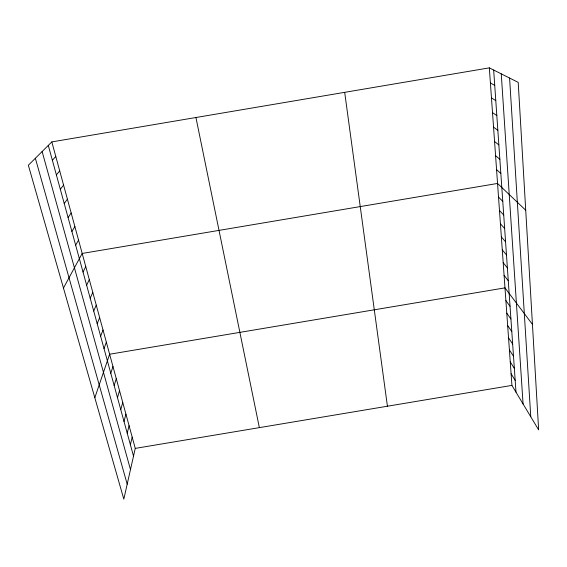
<?xml version="1.0" encoding="UTF-8"?>
<svg xmlns="http://www.w3.org/2000/svg" width="567" height="567" viewBox="0 0 567 567"><rect width="100%" height="100%" fill="white"/><g stroke="black" fill="none" stroke-linecap="round" stroke-linejoin="round"><path stroke-width="0.85" d="M51.824 141.906L135.258 448.391L123.819 499.144L28.35 165.238L51.824 141.906L489.328 67.856L518.203 82.378L538.65 429.892L511.923 385.397L489.328 67.856M130.382 444.726L132.182 437.114M127.214 433.181L129.078 425.697M124.01 421.494L125.931 414.144M120.764 409.665L122.748 402.457M117.482 397.687L119.531 390.62M114.151 385.553L116.27 378.643M110.785 373.277L112.968 366.516M94.824 397.729L109.622 354.233L504.977 287.866L532.441 324.381M104.023 348.62L106.341 342.17M100.628 336.252L103.017 329.959M97.198 323.729L99.65 317.598M93.718 311.042L96.248 305.089M90.196 298.199L92.797 292.416M86.631 285.194L89.302 279.588M83.016 272.018L85.766 266.603M63.461 288.036L82.187 253.449L497.55 183.446L525.722 210.222M75.652 245.164L78.565 240.132M71.896 231.471L74.887 226.637M68.09 217.6L71.173 212.972M64.234 203.546L67.402 199.13M60.329 189.3L63.582 185.104M56.374 174.87L59.712 170.894M52.362 160.241L55.8 156.499M135.258 448.391L511.923 385.397M490.405 82.973L494.736 85.419M491.461 97.9L495.785 100.586M492.51 112.62L496.827 115.555M493.545 127.157L497.847 130.325M494.566 141.502L498.854 144.897M495.572 155.663L499.853 159.284M496.572 169.646L500.838 173.481M498.521 197.075L502.766 201.328M499.477 210.534L503.716 214.985M500.427 223.823L504.651 228.473M501.356 236.949L505.573 241.79M502.277 249.912L506.487 254.937M503.191 262.719L507.387 267.922M504.091 275.371L508.273 280.743M505.884 300.588L510.045 306.3M506.778 313.147L510.924 319.03M507.663 325.557L511.795 331.603M508.535 337.819L512.66 344.013M509.393 349.924L513.511 356.282M510.25 361.895L514.347 368.394M511.087 373.717L515.176 380.358M35.36 158.271L127.192 484.168M42.121 151.552L130.481 469.568M48.294 145.414L133.514 456.137M195.934 117.518L259.36 427.638M344.686 92.336L387.424 406.22M493.666 70.039L515.998 392.18M501.256 73.859L523.072 403.959M509.584 78.04L530.762 416.759"/></g></svg>
